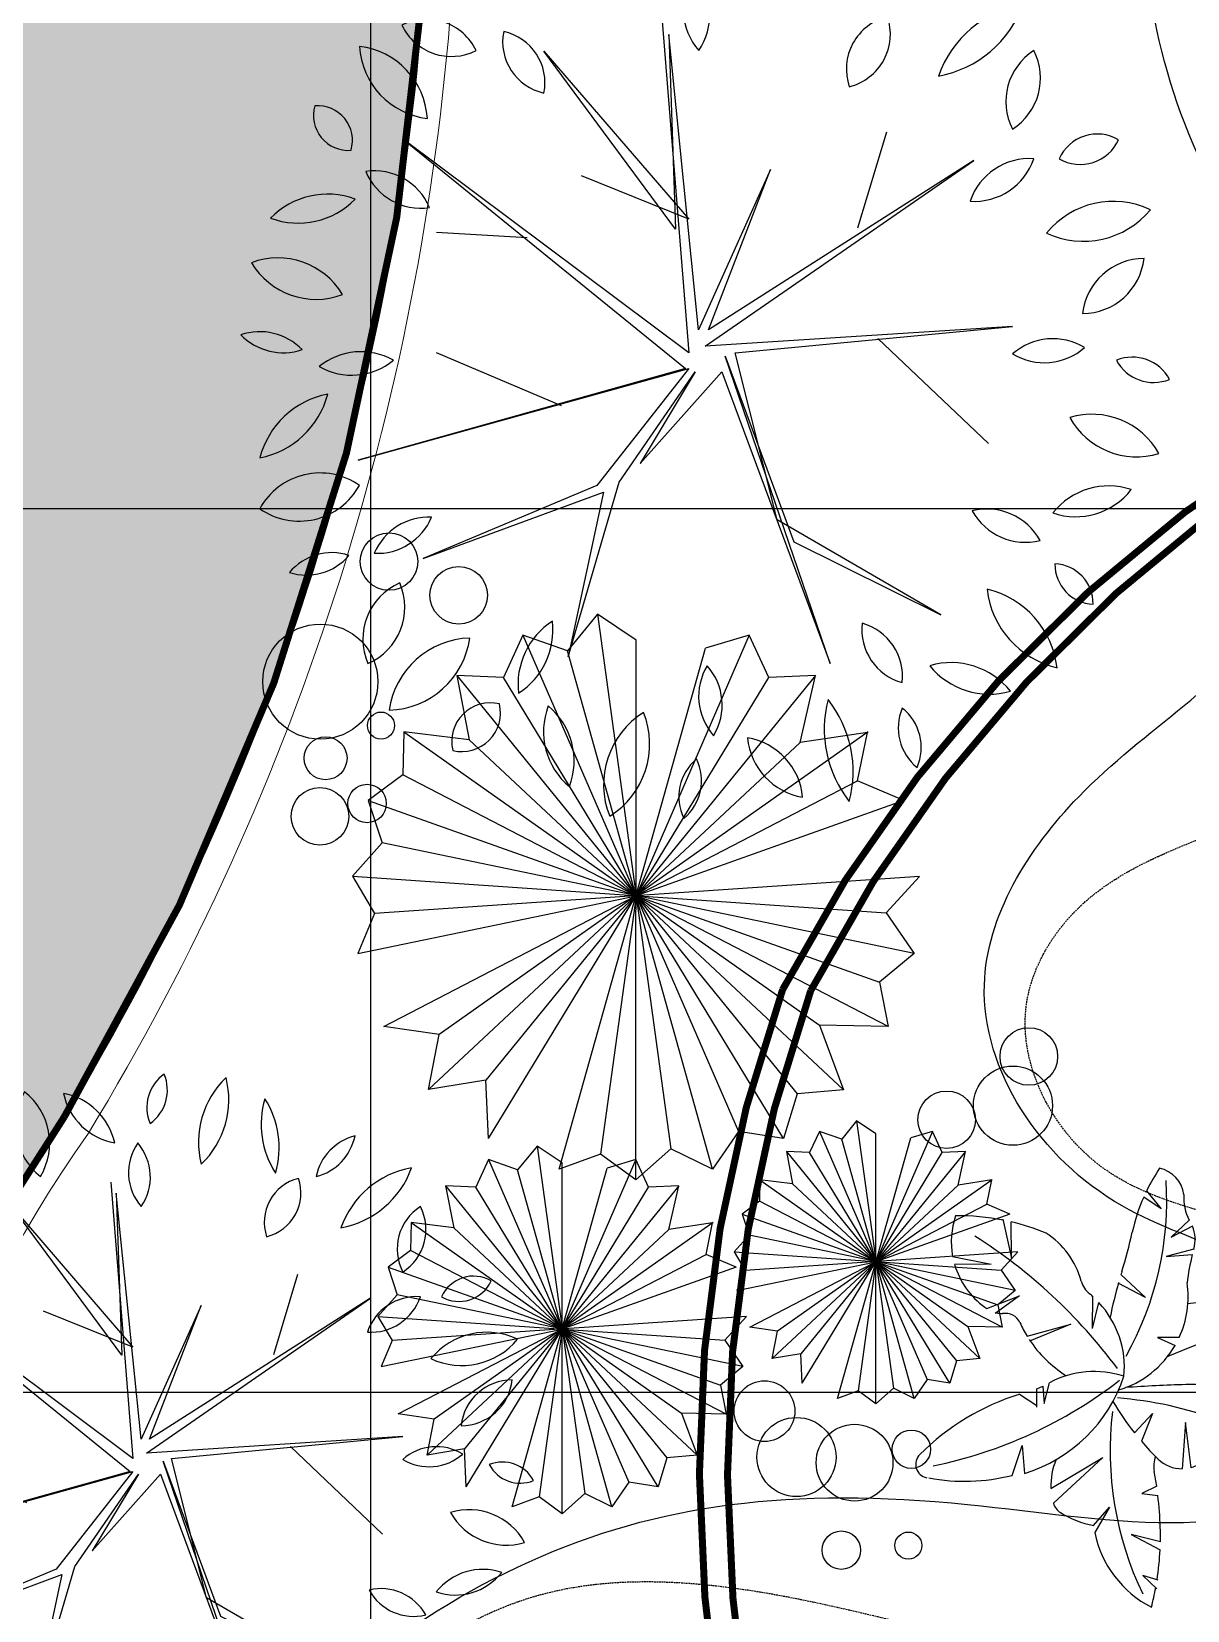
# Model space of a CAD drawing. Header units: millimetres. Extents: x -1030105 to 906887, y -616134 to 1220667.
# Drawn here: x -104007 to -95770, y 547140 to 558393 of the extents above; entities that cross this region are included whole.
import ezdxf
from ezdxf.enums import TextEntityAlignment as Align

# ---------------------------------------------------------------- set-up
doc = ezdxf.new("R2010")
doc.units = ezdxf.units.MM
doc.header["$MEASUREMENT"] = 0
for name, pattern in [('CENTER', [2, 1.25, -0.25, 0.25, -0.25]), ('DASH', [0.35, 0.25, -0.1]), ('DASHED', [0.75, 0.5, -0.25])]:
    doc.linetypes.add(name, pattern=pattern)
doc.layers.add('A-Furniture', color=143, linetype='Continuous')
doc.layers.add('A-Tree', color=98, linetype='Continuous')
doc.layers.add('A-Wall', color=6, linetype='Continuous', lineweight=9)
doc.styles.add('Arial_Bold', font='arialbd.ttf')

# ---------------------------------------------------------------- blocks, each defined once
blk = doc.blocks.new('FUR')
at = {"layer": 'A-Furniture', "color": 8, "linetype": 'DASH', "lineweight": 9, "ltscale": 1000, "const_width": 50}
blk.add_lwpolyline([(-33574.116996225, 38198.03701352875), (-3.274180926382542e-10, 38211.88251353393), (0, 0), (-7049.126603505938, -1.164153218269348e-10, -0.3011393681377011), (-23981.73349209089, -18888.11748647457), (-49064.43265007329, -18888.11748647457, -0.06124952190979967), (-52473.9447657284, -15923.13210822688), (-52473.9447657284, -15923.13210822688, -0.127607782766149), (-56769.0085550223, -7888.247632739716), (-57047.06649999994, -6235.426486474578, -0.1924218543560013), (-53256.03130311794, 9916.925028712954), (-55726.52506250713, 11649.12232822133, -0.09220963238652186), (-52805.8425345454, 17542.93784715806, -0.09579334497253111), (-54512.04080293298, 23938.01559452759, -0.1077169431674273), (-53957.97341630229, 28268.68321032356, -0.2285839789093287), (-47025.84992466056, 33492.16687116434, 0.2045490622853214), (-42688.61020563537, 36230.61212708103, 0.1311708844373413), (-42047.51066320275, 38025.4441493589, -0.3035398224954187), (-39524.66233420366, 41042.55836063065, -0.3273425619805889)], format="xyb", close=True, dxfattribs=at)
at = {"layer": 'A-Furniture'}
blk.add_spline([(-46363.2046159654, 38182.85801342491), (-48352.45049999998, 38723.47072861483), (-50738.45049999998, 38177.97072861483), (-51361.95049999998, 36516.97072861483), (-50932.45049999998, 34079.47072861483), (-50064.45049999998, 32040.47072861483), (-50421.45049999998, 30984.47072861483), (-51847.95049999998, 29642.97072861483), (-52520.45049999998, 28301.97072861483), (-51538.45049999998, 26725.97072861483), (-50124.45049999998, 25889.47072861483), (-50094.95049999998, 24970.97072861483), (-52639.45049999998, 24598.97072861483), (-55764.95049999998, 24190.97072861483), (-58101.45049999998, 22242.47072861483), (-58906.45049999998, 18981.47072861483), (-56698.45049999998, 16186.47072861483), (-53354.95049999998, 16334.47072861483), (-51777.45049999998, 19442.47072861483), (-50750.45049999998, 19799.47072861483), (-49707.95049999998, 18980.47072861483), (-48063.95049999998, 17525.97072861483), (-44521.95049999998, 19754.47072861483), (-45333.45049999998, 23058.97072861483), (-45063.45049999998, 25559.47072861483), (-44006.95049999998, 26674.97072861483), (-42619.95049999998, 29779.47072861483), (-44288.45049999998, 31022.47072861483), (-44768.45049999998, 31763.97072861483), (-44666.95049999998, 32855.97072861483), (-43949.45049999998, 34829.47072861483), (-44667.45049999998, 36917.97072861483), (-46363.20461596519, 38182.85801342502)], degree=3, dxfattribs=at)
at = {"layer": 'A-Furniture', "color": 8, "linetype": 'DASH', "ltscale": 50}
blk.add_spline([(-50565.95049999998, 37158.97072861483), (-51007.95049999998, 36018.47072861483), (-50216.45049999998, 33498.97072861483), (-49314.45049999998, 31732.97072861483), (-50013.95049999998, 29838.47072861483), (-51872.95049999998, 28826.97072861483), (-52222.45049999998, 28146.47072861483), (-51693.45049999998, 27010.97072861483), (-49882.95049999998, 26208.47072861483), (-49561.45049999998, 25206.47072861483), (-50398.45049999998, 23780.47072861483), (-53858.45049999998, 23927.97072861483), (-55624.95049999998, 23970.97072861483), (-58351.95049999998, 20316.47072861483), (-57893.95049999998, 17233.97072861483), (-55903.95049999998, 16634.97072861483), (-53916.45049999998, 17057.97072861483), (-52627.95049999998, 18970.97072861483), (-51723.95049999998, 19729.47072861483), (-50443.95049999998, 19895.47072861483), (-49094.45049999998, 18897.47072861483), (-47842.95049999998, 18106.47072861483), (-46007.95049999998, 18156.47072861483), (-44971.95049999998, 19467.47072861483), (-45615.95049999998, 21674.97072861483), (-45842.45049999998, 25105.97072861483), (-44013.45049999998, 27179.97072861483), (-43513.95049999998, 29135.47072861483), (-44916.45049999998, 31443.97072861483), (-45133.45049999998, 32868.97072861483), (-44396.45049999998, 34640.47072861483), (-45721.95049999998, 37012.97072861483), (-47384.45049999998, 37836.47072861483), (-50304.45049999998, 37553.97072861483), (-50565.95049999998, 37158.97072861483)], degree=3, dxfattribs=at)
blk = doc.blocks.new('12PPLT11')
at = {"color": 0, "linetype": 'ByBlock'}
for p, q in [((-0.04409608227797435, 0.3483338719713629), (-0.0159519989446153, -0.0034782946952987)), ((-0.03706008227789681, 0.334261371971337), (-0.03002408227791875, 0.127864871971326)), ((-0.005397998944658866, 0.02114853863798771), (-0.03706008227789681, 0.334261371971337)), ((-0.1695719156113071, 0.3166707053046594), (-0.0159519989446153, 0.1384192053046434)), ((-0.03002408227791875, 0.127864871971326), (-0.1695719156113071, 0.3166707053046594)), ((-0.3185010822779759, 0.2228541219713236), (-0.01946999894460077, -0.01989621136198139)), ((-0.0159519989446153, -0.0034782946952987), (-0.3185010822779759, 0.2228541219713236)), ((0.1635491677220671, 0.1290376219713494), (0.1940385843887569, 0.2310631219712889)), ((0.07082566772203336, 0.19119103863801), (-0.005397998944658866, 0.02114853863798771)), ((0.001638084388794425, 0.003557955304671623), (0.2865970843887453, 0.200572705304694)), ((0.2865970843887453, 0.200572705304694), (0.005156084388772797, 0.02114853863798771)), ((0.005156084388772797, 0.02114853863798771), (0.07082566772203336, 0.19119103863801)), ((-0.0159519989446153, 0.1384192053046434), (-0.1297010822779612, 0.1841547886379828)), ((-0.1870794156112652, 0.1184832053046989), (-0.283238415611315, 0.1243467886380358)), ((0.3276405010553916, 0.02466662197130631), (0.001638084388794425, 0.003557955304671623)), ((0.03330016772201816, -0.0034782946952987), (0.3276405010553916, 0.02466662197130631)), ((0.1846572510553486, 0.01176687197136062), (0.3019243343886799, -0.0996402946953765)), ((-0.1507265822779047, -0.05976829469537392), (-0.283238415611315, -0.0034782946952987)), ((0.02274616772206173, -0.006996461362007267), (0.09545175105541404, -0.2040112946953059)), ((0.1341498343887295, -0.3330090446953307), (0.02274616772206173, -0.006996461362007267)), ((0.0778616677221251, -0.1805571280286813), (0.03330016772201816, -0.0034782946952987)), ((-0.3665805822779404, -0.1172309613619973), (-0.0159519989446153, -0.01989621136198139)), ((-0.01946999894460077, -0.01989621136198139), (-0.3665805822779404, -0.1172309613619973)), ((-0.0159519989446153, -0.01989621136198139), (-0.1132836656112204, -0.1442032113619689)), ((-0.08983024894462233, -0.1406850446953172), (-0.008915998944651449, -0.02341437802863311)), ((-0.0675494989445724, -0.1207490446953727), (0.01922808438871471, -0.02341437802863311)), ((-0.008915998944651449, -0.02341437802863311), (-0.0675494989445724, -0.1207490446953727)), ((0.01922808438871471, -0.02341437802863311), (0.1341498343887295, -0.3330090446953307)), ((-0.1132836656112204, -0.1442032113619689), (-0.2973929989445878, -0.2216018780286504)), ((-0.1437730822779031, -0.3259727946953035), (-0.08983024894462233, -0.1406850446953172)), ((-0.2973929989445878, -0.2216018780286504), (-0.1062476656112494, -0.1512394613619676)), ((-0.1062476656112494, -0.1512394613619676), (-0.1437730822779031, -0.3259727946953035)), ((0.2514169177220467, -0.2814099613620158), (0.0778616677221251, -0.1805571280286813)), ((0.09545175105541404, -0.2040112946953059), (0.2514169177220467, -0.2814099613620158))]:
    blk.add_line(p, q, dxfattribs=at)
for centre, radius, start, end in [((0.05434758438878617, 0.4430904553046844), 0.05243733333333332, 125.4093320015279, 202.7100879987564), ((-0.024407165611251, 0.4655842053046513), 0.05243733333333332, 305.409332001528, 22.71008799875637), ((0.1814316677221086, 0.3992276219713347), 0.1137750833333333, 133.8116859996644, 194.3077339994046), ((-0.007579748944635867, 0.4532126219713177), 0.1137750833333333, 313.8116859996644, 14.3077339994046), ((-0.08176558227796704, 0.420931788638029), 0.08348141666666667, 149.4737229994703, 231.7585849989431), ((-0.2053491656113238, 0.3977677053046307), 0.08348141666666667, 329.4737229994703, 51.7585849989431), ((-0.02436366561131109, 0.4785027053046633), 0.08172058333333332, 192.3059549989146, 259.6848969995538), ((-0.1188395822779285, 0.3806856219713097), 0.08172058333333332, 12.30595499891467, 79.68489699955371), ((0.2617562510554379, 0.4217917886380178), 0.1143496666666667, 163.4642289982347, 212.7905639989496), ((0.05600716772210035, 0.3924089553046883), 0.1143496666666667, 343.4642289982347, 32.79056399894964), ((-0.1878847489446116, 0.4071567053046294), 0.04510308333333333, 146.8150689989245, 244.0193430010408), ((-0.2453901656112905, 0.3912984553046215), 0.04510308333333333, 326.8150689989245, 64.01934300104078), ((0.200975001055447, 0.4205376219713344), 0.0671975, 284.1003569999932, 348.4650159990404), ((0.2831860843887171, 0.3419275386379752), 0.0671975, 104.1003569999932, 168.4650159990404), ((0.04495741772211659, 0.3605282886380223), 0.06638033333333333, 145.5247849991495, 220.8327339997949), ((-0.05998941561131232, 0.3546998719712917), 0.06638033333333333, 325.5247849991495, 40.83273399979491), ((0.2086239177220932, 0.2974604553047016), 0.05733175, 103.8913860003663, 198.9039470001594), ((0.1406201677220906, 0.3345408719713419), 0.05733175, 283.8913860003663, 18.90394700015941), ((0.3598354177220173, 0.250708288638009), 0.1178019166666666, 100.3005050002654, 160.4476489979855), ((0.2277621677220623, 0.40603612197134), 0.1178019166666666, 280.3005050002654, 340.4476489979855), ((-0.2939323322779117, 0.2921076219713541), 0.05821033333333332, 25.45365099960478, 116.6851970002433), ((-0.2675138322779276, 0.3691355386380337), 0.05821033333333332, 205.4536509996048, 296.6851970002433), ((-0.1574909156112199, 0.326555455304657), 0.05570899999999999, 168.8066020017208, 257.6390980000355), ((-0.224065748944561, 0.2829521219713342), 0.05570899999999999, 348.8066020017208, 77.6390980000354), ((-0.2833924156112744, 0.3263592886380025), 0.081791, 183.318928997754, 263.1903649993824), ((-0.3747442489445802, 0.2404101219713652), 0.081791, 3.318928997754036, 83.1903649993824), ((0.3845051677220681, 0.2631555386379887), 0.06404974999999999, 122.5817349989141, 207.1799880000926), ((0.2930371677221117, 0.2878682053046759), 0.06404974999999999, 302.5817349989142, 27.17998800009267), ((-0.3769142489445656, 0.2481650386380068), 0.03687258333333333, 163.4933460002688, 274.4697340005599), ((-0.409393665611212, 0.2218811219713643), 0.03687258333333333, 343.4933460002688, 94.46973400055995), ((0.4176426677220206, 0.1840275386380199), 0.04460749999999999, 59.98145399876235, 155.6675900021344), ((0.399313917722111, 0.2410311219713037), 0.04460749999999999, 239.9814539987623, 335.6675900021344), ((0.3454191677220635, 0.1362267886379982), 0.06633966666666666, 86.02821899989966, 161.3697620011935), ((0.2871507510553784, 0.2235999553046781), 0.06633966666666666, 266.0282189998997, 341.3697620011936), ((-0.3491485822779623, 0.1264337886379963), 0.06314383333333333, 22.57230599832171, 98.33354300052417), ((-0.2999935822779207, 0.213148538637995), 0.06314383333333333, 202.5723059983217, 278.3335430005242), ((-0.3989077489445663, 0.08020112197135632), 0.08471958333333332, 69.72013800043797, 135.6489100009364), ((-0.4301238322778929, 0.2188924553046832), 0.08471958333333332, 249.720138000438, 315.6489100009364), ((0.4344767510553993, 0.0653373719713386), 0.09187275, 64.73526299976963, 140.5781150001319), ((0.4027173343887398, 0.2067636219713336), 0.09187275, 244.7352629997696, 320.5781150001318), ((-0.4111429156113218, 0.1333121219713576), 0.07996766666666667, 210.9482359987117, 290.5783939994005), ((-0.4516179989445845, 0.01732262197131718), 0.07996766666666667, 30.9482359987117, 110.5783939994005), ((0.4672332510553971, 0.03076528863800831), 0.06592175, 90.25287399973678, 173.5220829983265), ((0.4014415010553876, 0.1041237053046871), 0.06592175, 270.2528739997368, 353.5220829983265), ((-0.4708814156113021, -0.04400487802865882), 0.06300191666666666, 44.25765000047925, 108.5926609999777), ((-0.4458463322779451, 0.05967703863802853), 0.06300191666666666, 224.2576500004793, 288.5926609999777), ((0.3703698343887254, -0.05344996136199143), 0.06502333333333332, 58.87476399947934, 131.2135239983133), ((0.3611393343887812, 0.05112703863801471), 0.06502333333333332, 238.8747639994794, 311.2135239983133), ((-0.3733484989445515, 0.04283153863798361), 0.06992266666666666, 240.5094850007264, 309.2919899988486), ((-0.3634898322778781, -0.07214696136196608), 0.06992266666666666, 60.50948500072646, 129.2919899988486), ((0.4770610843887724, 0.009814455304649528), 0.04464991666666666, 208.1981359996358, 292.1917869995008), ((0.4545749177220912, -0.05262612802863487), 0.04464991666666666, 28.19813599963577, 112.1917869995009), ((-0.3813518322779075, -0.1379567946952989), 0.09234183333333335, 100.8761590000109, 165.4479129982681), ((-0.4881549156112897, -0.02407187802867838), 0.09234183333333335, 280.8761590000109, 345.447912998268), ((0.4592742510553762, -0.03232529469534029), 0.08137058333333333, 209.1951969987626, 286.7189009994869), ((0.4116491677220964, -0.1499477113620458), 0.08137058333333333, 29.19519699876264, 106.7189009994869), ((-0.4068282489446347, -0.2036111280286832), 0.07279833333333333, 54.97446300017218, 151.3792250010594), ((-0.4289492489446047, -0.109125711361969), 0.07279833333333333, 234.9744630001721, 331.3792250010594), ((0.4293947510553835, -0.2198573780286779), 0.07530733333333332, 71.37116599942652, 141.7535400009083), ((0.3943076677220461, -0.1018769613620236), 0.07530733333333332, 251.3711659994265, 321.7535400009083), ((-0.3462229156112855, -0.1535553780286705), 0.06249758333333334, 267.1724340003306, 337.236468999614), ((-0.2916762489445546, -0.2401590446953321), 0.06249758333333334, 87.17243400033057, 157.236468999614), ((0.3003038343887283, -0.2335269613619744), 0.06442966666666666, 28.80716499953392, 103.9198800004392), ((0.3412605843886993, -0.1399431280286763), 0.06442966666666666, 208.8071649995339, 283.9198800004392), ((-0.3944963322779813, -0.2736659613620134), 0.05835274999999999, 71.81924599980185, 140.0817599987332), ((-0.421043582277882, -0.1807817113619876), 0.05835274999999999, 251.8192459998019, 320.0817599987332), ((0.4147226677221241, -0.2277722946953702), 0.04222583333333333, 179.2557220021193, 267.6286589995032), ((0.3707532510553548, -0.2694134613619781), 0.04222583333333333, 359.2557220021192, 87.62865899950317), ((-0.296434582277918, -0.307076711362015), 0.06498733333333333, 113.47529200124, 203.4559599996687), ((-0.3819396656112986, -0.2733360446953554), 0.06498733333333333, 293.47529200124, 23.45595999966874), ((0.396700584388789, -0.2431779613619938), 0.0967875, 186.54868600067, 256.8911319995395), ((0.2785930010553557, -0.3484816280286509), 0.0967875, 6.54868600067002, 76.89113199953944), ((-0.1170221656112673, -0.3550754613619915), 0.07992766666666666, 122.8873140000795, 186.7253339983677), ((-0.2397997489446198, -0.2973172946953753), 0.07992766666666666, 302.8873140000795, 6.725333998367705), ((0.2261086677220874, -0.2966867113619855), 0.05859191666666665, 173.6499809978664, 254.651444999303), ((0.1523675010554371, -0.346708544695332), 0.05859191666666665, 353.6499809978664, 74.651444999303), ((-0.3360968322779172, -0.2936292946953358), 0.08883749999999999, 271.6327640001786, 352.0267889979866), ((-0.2455868322779224, -0.3947534613619723), 0.08883749999999999, 91.63276400017855, 172.0267889979866), ((0.2623744177220715, -0.4125760446952995), 0.08059875, 38.6962139995009, 106.2415449998232), ((0.05743191772206302, -0.3677345446953382), 0.06279416666666666, 148.7876610017853, 221.5977109985612), ((-0.0432319156112726, -0.3768827113619864), 0.06279416666666666, 328.7876610017854, 41.5977109985612), ((0.3027370010554549, -0.2848042946953342), 0.08059875, 218.6962139995009, 286.2415449998232), ((-0.2261904989445611, -0.4156024613619707), 0.04104691666666667, 76.54190600001937, 193.4774259998473), ((-0.2565539989445824, -0.3852491280286472), 0.04104691666666667, 256.5419060000193, 13.4774259998473), ((-0.09402816561123473, -0.4049786280286582), 0.07587533333333334, 159.1169870000139, 230.3606239999304), ((-0.2133241656113043, -0.4363617113620251), 0.07587533333333334, 339.1169870000139, 50.36062399993038), ((-0.01558799894461771, -0.4613768780286875), 0.09055483333333332, 122.1169889999252, 201.7275270020464), ((-0.147852748944608, -0.4182029613620273), 0.09055483333333332, 302.1169889999251, 21.72752700204642), ((0.2511479177220437, -0.4026752113620091), 0.1233375833333333, 165.2071099987095, 218.3217489999709), ((0.0351348343887139, -0.4476627113619998), 0.1233375833333333, 345.2071099987095, 38.32174899997089), ((0.2598737510553448, -0.4013252113620354), 0.05361883333333333, 156.775419000459, 231.2879719996091), ((0.1770663343887691, -0.4220201280286631), 0.05361883333333333, 336.7754190004591, 51.28797199960912), ((0.1166494177221082, -0.4051363780286863), 0.07050225, 185.3195600014627, 260.4189679995899), ((0.03471625105544263, -0.4811915446953492), 0.07050225, 5.319560001462722, 80.41896799958994), ((0.02581150105539365, -0.4742419613620257), 0.05212266666666666, 129.7475050001382, 206.0709009984855), ((-0.05433524894465336, -0.457073461361972), 0.05212266666666666, 309.7475050001382, 26.07090099848551)]:
    blk.add_arc(centre, radius, start, end, dxfattribs=at)
blk = doc.blocks.new('CAYMB 10')
at = {"layer": 'A-Tree', "color": 8}
for p, q in [((238.715650649654, 579.6182638052269), (176.2852105110796, 621.9426230803365)), ((186.5644689614419, 644.1267185458564), (238.715650649654, 579.6182638052269)), ((-325.4732582218421, 543.3802454902325), (-294.8787547032553, 403.6489095685538)), ((-294.8787547032553, 403.6489095685538), (-296.0700989094476, 533.3855430782423)), ((338.564589164569, 539.16627220792), (273.4787241728045, 478.8985422675032)), ((273.4787241728045, 478.8985422675032), (351.6973314038187, 519.0277307261131)), ((-504.6410117267806, 410.2891123816371), (-367.1667000502202, 382.5110154846916)), ((354.6887124035857, 436.4759908806882), (256.0971874112147, 409.436666262045)), ((256.0971874112147, 409.436666262045), (349.4150796181493, 417.0474113345845)), ((-367.1667000502202, 382.5110154846916), (-497.7112205417216, 381.2806026079925)), ((95.00687250689953, 345.8953323567985), (183.0947374099342, 263.5667217111913)), ((183.0947374099342, 263.5667217111913), (84.90115182858426, 315.0707048501936)), ((516.8202095194138, 194.1048419061699), (628.9105254643946, 299.2352224754868)), ((555.2693992947607, 282.7517265723436), (516.8202095194138, 194.1048419061699)), ((-382.8970907971379, 224.2380090198712), (-266.6688206082326, 269.7755907949759)), ((-266.6688206082326, 269.7755907949759), (-353.1145183928893, 206.6125474648434)), ((-5.726964698173106, 153.5171867363388), (-4.586229609965812, 268.6250645958353)), ((-5.726964698173106, 153.5171867363388), (16.58627978124423, 245.8723320083227)), ((429.9125403692451, 155.9008114330354), (410.6450369797385, 254.5554818508099)), ((441.2394350631512, 260.0119577894802), (429.9125403692451, 155.9008114330354)), ((800.4230135336256, 279.0056476828177), (721.9223257167323, 211.4703137571923)), ((721.9223257167323, 211.4703137571923), (830.1820690810855, 258.7901719139772)), ((-239.0395701728121, 125.7578780322219), (-83.30427484225947, 169.3706028317101)), ((-83.30427484225947, 169.3706028317101), (-230.1945371221227, 108.2228984822286)), ((224.8104241719266, 121.1698715304956), (287.8681593717483, 92.92873885919107)), ((302.5589965510007, 121.1698715304956), (224.8104241719266, 121.1698715304956)), ((639.1660111839155, 102.2385455899639), (555.0595933263976, 135.0622490113601)), ((555.0595933263976, 135.0622490113601), (681.5390205197909, 106.4200763733825)), ((367.3390138906543, 20.45014999277191), (557.821376568143, 22.51869702967815)), ((502.3600309251924, -11.08403195551364), (367.3390138906543, 20.45014999277191)), ((-204.9676791954407, -61.71889313741121), (-183.3013383952493, -52.44190028059529)), ((-183.3013383952493, -52.44190028059529), (-178.1426882858214, -114.288502944808)), ((-178.1426882858214, -114.288502944808), (-159.5715427216055, -40.07258242834359)), ((-204.9676791954407, -122.5347193139023), (-266.8714977428608, -81.30365087109385)), ((-204.196477882826, -127.3310654973029), (-204.9676791954407, -61.71889313741121)), ((143.0218579590146, -218.2304025689373), (207.4288874103659, -149.7314513499732)), ((207.4288874103659, -149.7314513499732), (167.9309039485815, -248.3851391418721)), ((592.8495588197547, -119.3980054862914), (461.1993036085332, -135.8390776687302)), ((461.1993036085332, -135.8390776687302), (620.7195718503935, -142.2139893168933)), ((325.6233271286619, -180.9892968822387), (312.6852061285172, -346.4441596715478)), ((344.8166955182969, -342.6124404388829), (325.6233271286619, -180.9892968822387)), ((-292.6647569071356, -369.9211299706367), (-256.5541889067972, -263.7511294005672)), ((-256.5541889067972, -263.7511294005672), (-248.3003521786304, -362.705690089264)), ((492.4860668478213, -236.5587992064538), (537.8115905059676, -353.2512321577524)), ((517.8181643989083, -359.7277302780421), (492.4860668478213, -236.5587992064538)), ((-154.7948591960012, -416.325845527288), (30.13723149732687, -306.0206752118538)), ((30.13723149732687, -306.0206752118538), (-145.4918600437231, -469.1739831443992)), ((222.3969005242834, -408.9304565185448), (169.1895109322213, -434.5251517113065)), ((169.1895109322213, -434.5251517113065), (226.6550938068394, -441.4842379083857)), ((-3.263954783440568, -548.2255597366602), (54.47138149777311, -483.1484652950312)), ((54.47138149777311, -483.1484652950312), (2.097332070159609, -573.529118141334)), ((130.9501344540622, -580.3950924625387), (235.0827775355865, -635.3031904057134)), ((235.6481149397878, -606.5453954523546), (130.9501344540622, -580.3950924625387)), ((172.6658212160692, -726.2650370134506), (223.3993703480519, -774.2839783391682)), ((227.2855263771635, -743.4153645457118), (172.6658212160692, -726.2650370134506))]:
    blk.add_line(p, q, dxfattribs=at)
for centre, radius, start, end in [((-871.4777567913261, 608.5862301258021), 1129.855552588643, 330.67245302648, 3.641032922973614), ((779.4988287719461, 355.9101373694721), 659.2722902632004, 146.0189635815314, 154.0763021309827), ((209.9180833415012, 616.2268724779133), 110.5597618613785, 7.543113912344272, 78.04736568714452), ((779.4988287719461, 355.9101373694721), 659.2722902632004, 156.201305661175, 167.6168316650024), ((478.4198393823172, 616.0173225902254), 159.5793688367412, 174.706298392514, 208.7889803306433), ((-221.7666346176411, 462.5324904182926), 287.6582760387117, 161.2205659913778, 190.4639080002395), ((-484.4715234372707, -269.5221160924993), 824.7155909276798, 78.82497402445534, 90.66972910121446), ((-484.4715234372707, -269.5221160924993), 824.7155909276798, 67.69490835147803, 76.79451232428683), ((236.755102414405, 470.2114022054593), 122.6638091375199, 344.0084059050306, 22.93603431214617), ((-1459.690843628166, -1138.771680419974), 1923.468895043192, 36.70351893037481, 57.46954700200074), ((-338.8007119102695, 239.5967835061019), 304.0756695246674, 15.84499370040856, 56.61069613927844), ((-1542.902939352862, 865.8081009959569), 1718.446344457842, 342.7300337644285, 347.6168316650025), ((1039.005968139434, 240.2970391763374), 711.882214688397, 165.6238916327764, 173.8497337395827), ((1039.005968139434, 240.2970391763374), 711.882214688397, 164.0084059050306, 164.110091381332), ((-221.7666346176411, 462.5324904182926), 287.6582760387117, 196.4070659168597, 234.1870524300158), ((1704.152454995899, -143.6701514924644), 1681.908795261614, 162.7300337644285, 163.0792001669171), ((41.96888153787586, 347.6667464350467), 91.73312292712151, 195.8449937004085, 230.5605807165402), ((1704.152454995899, -143.6701514924644), 1681.908795261614, 164.0749999253743, 168.4283775462131), ((-12.67507818593003, 267.2108032992692), 347.4197398351678, 335.1427602876785, 8.16711169028393), ((-209.9366539784678, 3822.649371958105), 3621.659239046866, 280.358138861941, 282.1977283526998), ((-209.9366539784678, 3822.649371958105), 3621.659239046866, 283.3980360557906, 283.548294695203), ((690.6355624774296, 85.37655267835362), 222.5882091254535, 60.44681838818225, 103.548294695203), ((-320.7347799850104, 322.0762417442747), 115.8636308787558, 233.2324526345538, 237.5887007438244), ((-231.766255730181, 14.88319813268026), 339.1680436945305, 47.95141662230789, 50.56058071654016), ((-231.766255730181, 14.88319813268026), 339.1680436945305, 354.6007765778234, 42.92545712248191), ((-209.9366539784678, 3822.649371958105), 3621.659239046866, 278.6352431112115, 279.8664868686059), ((817.511440649323, 234.4921467081294), 32.59454687060725, 323.1476556933032, 55.43795290225658), ((-320.7347799850104, 322.0762417442747), 115.8636308787558, 255.9290285283741, 267.0909563796757), ((-315.6195761270646, 151.8575429006014), 55.60237919803038, 24.20546519525691, 101.4053945023518), ((128.8901085334655, 351.6790820074966), 431.7552997689148, 204.2054651952569, 211.5513251737923), ((2261.033439234685, -4819.460737201036), 5267.70064518032, 107.3413043199353, 112.3058230292931), ((607.9519777596288, 391.5614522692631), 294.4837128093322, 284.4707032040494, 323.1476556933032), ((128.8901085334655, 351.6790820074966), 431.7552997689148, 213.4357366631786, 237.8386598974236), ((-12.67507818593003, 267.2108032992692), 347.4197398351678, 286.683821417299, 329.8909765086365), ((329.4013005118468, 336.9554401499918), 388.6466217139611, 305.996232287867, 321.8459668997995), ((0, -337.7482491607079), 337.7482491607315, 71.72741072522271, 118.1939077791721), ((-895.072876284481, 1238.599255244713), 1606.842570017603, 281.5142955742673, 307.8151157708742), ((-406.6215687962249, 153.821227927343), 540.2459298013857, 287.0408817533136, 341.5637966210982), ((483.4170424840122, -5395.586750178481), 5351.501479308205, 91.68041618368886, 93.97711696796304), ((339.9329093026463, -504.7281531734043), 458.5386230856771, 57.07131363646801, 91.68041618368886), ((329.4013005118468, 336.9554401499918), 388.6466217139611, 277.773074949076, 296.4251469481378), ((-8.812954175969935, -908.2365988525562), 866.563070171323, 107.2231083180989, 135.0206824451704), ((915.3737261515053, 394.3985224193311), 985.8202716685598, 210.5658740579717, 218.4214248434757), ((-19.67628685309319, -1417.423136411293), 1327.183343981249, 53.45551872566639, 85.59402888639943), ((1238.604113080713, -281.7090184199624), 1181.896966314566, 173.2496747741793, 205.5926878717474), ((339.9329093026463, -504.7281531734043), 458.5386230856771, 17.51489595105737, 52.24029725564014), ((915.3737261515053, 394.3985224193311), 985.8202716685598, 220.69477463243, 225.7555748056288), ((-587.1989607803844, -330.2680094094248), 48.89684057720707, 135.0206824451704, 258.4069812984008), ((79.12071815130184, -404.8095753640519), 233.6527065375773, 157.0771258813028, 182.7473181073303), ((312.6159168867161, -337.5196654610336), 100.6384510239315, 159.0815244804994, 190.5200611703198), ((312.7370421675732, -224.3457737795543), 122.0983968953165, 225.7555748056288, 269.9756754678196), ((651.7176895141893, -1169.165985498577), 881.6909792928842, 107.1012602260706, 109.7368665715743), ((397.8620837506605, -344.0600182445487), 18.41667423347537, 357.8127589799344, 107.1012602260706), ((-462.6810181882756, 308.0949123103055), 699.0073552476517, 259.5557244193585, 284.0769776521867), ((-1074.81847715273, -595.1679378441186), 1310.515980647398, 8.169963742111003, 10.52006117031982), ((312.7370421675732, -224.3457737795543), 122.0983968953165, 285.2068583583672, 289.7368665715742), ((448.4678145552462, -345.9928085939027), 32.22595276001595, 177.8127589799344, 248.0460523007279), ((464.4035032119573, -306.4591387975961), 74.85056091692964, 248.0460523007279, 310.8614180743947), ((539.8669704514614, -393.6951788552105), 40.49614069499967, 122.9882373665325, 130.8614180743947), ((539.8669704514614, -393.6951788552105), 40.49614069499967, 45.32380455527569, 92.90929492024217), ((648.6469490672171, -283.678668439039), 114.2188111092727, 225.3238045552756, 268.3173632320293), ((667.6692234594229, 363.8661339700921), 762.0429524085476, 268.3173632320293, 278.1257358594557), ((773.6529619407229, -378.4241003859788), 12.22474454553995, 278.1257358594557, 73.06873538917671), ((-1074.81847715273, -595.1679378441186), 1310.515980647398, 1.755641354297249, 6.734550152070574), ((79.12071815130184, -404.8095753640519), 233.6527065375773, 195.9900497176004, 196.058939603915), ((-89.8212527618889, -453.44103992905), 57.85051974295094, 196.058939603915, 237.7317177395325), ((56.72459466154396, -221.3440656791208), 332.3403936053967, 237.7317177395325, 259.8030533806472), ((-768.0439603001578, -588.8147328672349), 1003.695456758675, 358.9899712243594, 1.929659337987232), ((379.0376141950837, -497.4245712160482), 384.5463279646863, 191.4146135001872, 242.8877097801719), ((-768.0439603001578, -588.8147328672349), 1003.695456758675, 351.2018494907206, 357.3602215140918), ((-768.0439603001578, -588.8147328672349), 1003.695456758675, 345.5238759625545, 349.5865213171726)]:
    blk.add_arc(centre, radius, start, end, dxfattribs=at)
blk = doc.blocks.new('dddddd')
at = {"color": 0, "linetype": 'ByBlock', "lineweight": -2}
for p, q in [((8650.733853973914, 26220.08847685135), (8068.734151430659, 25080.74071651837)), ((8650.733853973914, 26220.08847685135), (10607.80242481851, 19235.21926841163)), ((12564.8709956631, 26220.08847685135), (8821.973550682189, 12861.51254176581)), ((10607.80242481851, 26489.0813604286), (10607.80242481851, 12546.71926841163)), ((10607.80242481851, 26489.0813604286), (11479.699343557, 25578.74045747798)), ((11479.699343557, 25578.74045747798), (12564.8709956631, 26220.08847685135)), ((12564.8709956631, 26220.08847685135), (13236.76095011271, 25287.68883248605)), ((6838.812106036115, 25433.05979773519), (13801.41292089899, 13983.55054725846)), ((6848.313449290116, 25417.4355044039), (6990.557866835268, 23681.41012040642)), ((8068.734151430659, 25080.74071651837), (6848.313449290116, 25417.4355044039)), ((14376.79274360114, 25433.05979773519), (7123.02134473878, 13504.74092085403)), ((7717.855861764167, 12581.89497805177), (13236.76095011271, 25287.68883248605)), ((13497.74898787215, 12581.89497805177), (8068.734151430659, 25080.74071651837)), ((9620.068330742184, 12048.92003936483), (11479.699343557, 25578.74045747798)), ((13236.76095011271, 25287.68883248605), (14376.79274360114, 25433.05979773519)), ((14376.79274360114, 25433.05979773519), (14225.04698280198, 23681.41012040642)), ((5306.419128058479, 24186.36563979229), (5281.783466187771, 22994.73397627333)), ((5306.419128058479, 24186.36563979229), (15042.6512124096, 15093.35963420593)), ((6990.557866835268, 23681.41012040642), (5306.419128058479, 24186.36563979229)), ((6029.977508742828, 13608.31654242147), (14225.04698280198, 23681.41012040642)), ((15909.18572157854, 24186.36563979229), (6350.105521132237, 15258.8079442177)), ((15185.62734089442, 13608.31654242147), (6990.557866835268, 23681.41012040642)), ((14225.04698280198, 23681.41012040642), (15909.18572157854, 24186.36563979229)), ((15909.18572157854, 24186.36563979229), (15933.82138344925, 22994.73397627333)), ((-8869.69757518149, 22791.44345244533), (-8869.69757518149, -5093.280731588369)), ((-8869.69757518149, 22791.44345244533), (-7125.903737705202, 20970.7616465441)), ((5281.783466187771, 22994.73397627333), (4167.205496987095, 22572.46760547208)), ((4681.615487591363, 15052.05974061065), (15933.82138344925, 22994.73397627333)), ((16533.98936204589, 15052.05974061065), (5281.783466187771, 22994.73397627333)), ((15933.82138344925, 22994.73397627333), (17048.39935264923, 22572.46760547208)), ((-12783.83471687068, 22253.45768529154), (-13947.83412195719, 19974.76216462487)), ((-12783.83471687068, 22253.45768529154), (-8869.69757518149, 8283.719268411629)), ((-4955.560433492298, 22253.45768529154), (-12441.35532345436, -4463.694184879773)), ((-7125.903737705202, 20970.7616465441), (-4955.560433492298, 22253.45768529154)), ((-4955.560433492298, 22253.45768529154), (-3611.780524594011, 20388.6583965607)), ((4167.205496987095, 22572.46760547208), (10607.80242481851, 19235.21926841163)), ((4167.205496987095, 22572.46760547208), (4422.676384476711, 21433.41359123355)), ((17048.39935264923, 22572.46760547208), (4820.053084156477, 16236.24928490259)), ((17048.39935264923, 22572.46760547208), (16792.92846516031, 21433.41359123355)), ((-10845.16576333437, -6088.87918968196), (-7125.903737705202, 20970.7616465441)), ((3772.771641071653, 16806.04874429526), (16792.92846516031, 21433.41359123355)), ((17442.8332085656, 16806.04874429526), (4422.676384476711, 21433.41359123355)), ((16792.92846516031, 21433.41359123355), (17709.94337335392, 20711.06112888712)), ((-16407.67821274651, 20679.40032705851), (-2482.476583021461, -2219.618173894007)), ((-16388.67552623828, 20648.15174039593), (-16104.18669114821, 17176.10097240121)), ((-13947.83412195719, 19974.76216462487), (-16388.67552623828, 20648.15174039593)), ((-1331.716937616467, 20679.40032705851), (-15839.25973534095, -3177.237426704029)), ((-14649.59070128924, -5022.929312308086), (-3611.780524594011, 20388.6583965607)), ((-3611.780524594011, 20388.6583965607), (-1331.716937616467, 20679.40032705851)), ((-1331.716937616467, 20679.40032705851), (-1635.208459214773, 17176.10097240121)), ((17709.94337335392, 20711.06112888712), (4251.66712033283, 17914.39916343475)), ((17709.94337335392, 20711.06112888712), (17117.80516029755, 19680.51565474644)), ((-3089.804449073505, -5022.929312308086), (-13947.83412195719, 19974.76216462487)), ((3370.850759598194, 18740.19821303803), (17117.80516029755, 19680.51565474644)), ((4097.799689339473, 19680.51565474644), (3370.850759598194, 18740.19821303803)), ((17844.75409003906, 18740.19821303803), (4097.799689339473, 19680.51565474644)), ((17117.80516029755, 19680.51565474644), (17844.75409003906, 18740.19821303803)), ((3370.850759598194, 18740.19821303803), (4251.66712033283, 17914.39916343475)), ((11595.53651889507, 12048.92003936483), (10607.80242481851, 19235.21926841163)), ((10607.80242481851, 19235.21926841163), (17128.33859840897, 17880.2362699802)), ((17844.75409003906, 18740.19821303803), (17128.33859840897, 17880.2362699802)), ((-19472.46416870062, 18186.01201117318), (-19521.73549244297, 15802.7486841355)), ((-19472.46416870062, 18186.01201117318), (0, 0)), ((-16104.18669114821, 17176.10097240121), (-19472.46416870062, 18186.01201117318)), ((1733.069018337875, 18186.01201117318), (-17385.09138255473, 330.8966200239956)), ((-1635.208459214773, 17176.10097240121), (1733.069018337875, 18186.01201117318)), ((1733.069018337875, 18186.01201117318), (1782.340342079988, 15802.7486841355)), ((4251.66712033283, 17914.39916343475), (3772.771641071653, 16806.04874429526)), ((17128.33859840897, 17880.2362699802), (17442.8332085656, 16806.04874429526)), ((-18025.34740733308, -2970.086183568929), (-1635.208459214773, 17176.10097240121)), ((285.9522569701076, -2970.086183568929), (-16104.18669114727, 17176.10097240121)), ((3772.771641071653, 16806.04874429526), (4820.053084156477, 16236.24928490259)), ((4820.053084156477, 16236.24928490259), (4681.615487591363, 15052.05974061065)), ((-19521.73549244297, 15802.7486841355), (-21750.89143084362, 14958.21594253229)), ((-20722.07144963671, -82.59978719055651), (1782.340342079988, 15802.7486841355)), ((2982.676299273968, -82.59978719055651), (-19521.73549244297, 15802.7486841355)), ((1782.340342079988, 15802.7486841355), (4011.496280480875, 14958.21594253229)), ((-21750.89143084362, 14958.21594253229), (-8869.69757518149, 8283.719268411629)), ((-21750.89143084362, 14958.21594253229), (-21239.94965586578, 12680.10791405523)), ((4011.496280480875, 14958.21594253229), (-20445.19625650486, 2285.779301393311)), ((4011.496280480875, 14958.21594253229), (3500.554505503038, 12680.10791405523)), ((4681.615487591363, 15052.05974061065), (6350.105521132237, 15258.8079442177)), ((6350.105521132237, 15258.8079442177), (6029.977508742828, 13608.31654242147)), ((15042.6512124096, 15093.35963420593), (15185.62734089442, 13608.31654242147)), ((16533.98936204589, 15052.05974061065), (15042.6512124096, 15093.35963420593)), ((13801.41292089899, 13983.55054725846), (13497.74898787215, 12581.89497805177)), ((15185.62734089442, 13608.31654242147), (13801.41292089899, 13983.55054725846)), ((6029.977508742828, 13608.31654242147), (7123.02134473878, 13504.74092085403)), ((7123.02134473878, 13504.74092085403), (7717.855861764167, 12581.89497805177)), ((-22539.75914267451, 3425.378220178885), (3500.554505502107, 12680.10791405523)), ((4800.363992311758, 3425.378220178885), (-21239.94965586578, 12680.10791405523)), ((3500.554505503038, 12680.10791405523), (5334.584321890259, 11235.40298936236)), ((7717.855861764167, 12581.89497805177), (8821.973550682189, 12861.51254176581)), ((8821.973550682189, 12861.51254176581), (9620.068330742184, 12048.92003936483)), ((9620.068330742184, 12048.92003936483), (10607.80242481851, 12546.71926841163)), ((10403.36328272102, 12094.09923938359), (9646.76366941398, 10612.94715095032)), ((10403.36328272102, 12094.09923938359), (12947.55242481851, 3013.769268411678)), ((10607.80242481851, 12546.71926841163), (11595.53651889507, 12048.92003936483)), ((15491.74156691599, 12094.09923938359), (10625.97488844138, -5272.049476227723)), ((12947.55242481851, 12443.7899880337), (12947.55242481851, -5681.280731588369)), ((12947.55242481851, 12443.7899880337), (14081.01841917773, 11260.34681419795)), ((14081.01841917773, 11260.34681419795), (15491.74156691599, 12094.09923938359)), ((15491.74156691599, 12094.09923938359), (16365.19850770058, 10881.97970170877)), ((5334.584321890259, 11235.40298936236), (-21581.96818415309, 5642.079058457865)), ((5334.584321890259, 11235.40298936236), (4150.307895777515, 9174.312041081488)), ((8047.865010401002, 11070.9619565322), (17099.24606972258, -3813.400069086813)), ((8060.216756632085, 11050.65037520136), (8245.134499440668, 8793.817376004998)), ((9646.76366941398, 10612.94715095032), (8060.216756632085, 11050.65037520136)), ((17847.23983923602, 11070.9619565322), (8417.337020714533, -4435.852583413478)), ((9190.621892848516, -5635.552309056045), (16365.19850770058, 10881.97970170877)), ((16704.4829567885, -5635.552309056045), (9646.76366941398, 10612.94715095032)), ((11663.49810251966, -6328.419729349202), (14081.01841917773, 11260.34681419795)), ((16365.19850770058, 10881.97970170877), (17847.23983923602, 11070.9619565322)), ((17847.23983923602, 11070.9619565322), (17649.97035019658, 8793.817376004998)), ((-23343.60090562236, 7293.677157664205), (4150.307895777515, 9174.312041081488)), ((-21889.70304614026, 9174.312041081488), (-23343.60090562236, 7293.677157664205)), ((5604.205755259376, 7293.677157664205), (-21889.70304614026, 9174.312041081488)), ((4150.307895777515, 9174.312041081488), (5604.205755259376, 7293.677157664205)), ((6055.754139031283, 9450.259551206604), (6023.727778598666, 7901.138388632332)), ((6055.754139031283, 9450.259551206604), (18712.85584868677, -2370.648256056011)), ((8245.134499440668, 8793.817376004998), (6055.754139031283, 9450.259551206604)), ((19839.35071060574, 9450.259551206604), (7412.546450025867, -2155.565453040414)), ((17649.97035019658, 8793.817376004998), (19839.35071060574, 9450.259551206604)), ((19839.35071060574, 9450.259551206604), (19871.37707103858, 7901.138388632332)), ((-8869.69757518149, 8283.719268411629), (4171.374771998496, 5573.753271549242)), ((-6894.229387028608, -6088.87918968196), (-8869.69757518149, 8283.719268412096)), ((6996.380033920052, -4301.204275375699), (17649.97035019658, 8793.817376004998)), ((18898.72481571696, -4301.204275375699), (8245.134499440668, 8793.817376004998)), ((-23343.60090562236, 7293.677157664205), (-21581.96818415309, 5642.079058457865)), ((5604.205755259376, 7293.677157664205), (4171.374771998496, 5573.753271549242)), ((6023.727778598666, 7901.138388632332), (4574.776418638417, 7352.192106590142)), ((4574.776418638417, 7352.192106590142), (12947.55242481851, 3013.769268411678)), ((4574.776418638417, 7352.192106590142), (4906.888572374126, 5871.421888079726)), ((5243.509406422497, -2424.338117729873), (19871.37707103858, 7901.138388632332)), ((21320.32843099861, 7352.192106590142), (5423.478281957796, -884.8917101498226)), ((20651.59544321452, -2424.338117729873), (6023.727778598666, 7901.138388632332)), ((19871.37707103858, 7901.138388632332), (21320.32843099861, 7352.192106590142)), ((21320.32843099861, 7352.192106590142), (20988.21627726313, 5871.421888079726)), ((4062.012405948014, -144.1524129398167), (20988.21627726313, 5871.421888079726)), ((21833.09244368901, -144.1524129398167), (4906.888572374126, 5871.421888080193)), ((20988.21627726313, 5871.421888079726), (22180.33565791487, 4932.363687029806)), ((-21581.96818415309, 5642.079058457865), (-22539.75914267451, 3425.378220178885)), ((4171.374771998496, 5573.753271549242), (4800.363992311758, 3425.378220178885)), ((22180.33565791487, 4932.363687029806), (4684.576528986683, 1296.703131941846)), ((22180.33565791487, 4932.363687029806), (21410.55598094175, 3592.65457064705)), ((-22539.75914267451, 3425.378220178885), (-20445.19625650486, 2285.779301393311)), ((3539.515260032145, 2370.241896425607), (21410.55598094175, 3592.65457064705)), ((4484.548868695274, 3592.65457064705), (3539.515260032145, 2370.241896425607)), ((22355.58958960511, 2370.241896425607), (4484.548868695274, 3592.65457064705)), ((21410.55598094175, 3592.65457064705), (22355.58958960511, 2370.241896425607)), ((12947.55242481851, 3013.769268411678), (21424.24945048522, 1252.291370450985)), ((14231.60674711759, -6328.419729349202), (12947.55242481851, 3013.769268411678)), ((-20445.19625650486, 2285.779301393311), (-20722.07144963671, -82.59978719055651)), ((3539.515260032145, 2370.241896425607), (4684.576528986683, 1296.703131941846)), ((22355.58958960511, 2370.241896425607), (21424.24945048522, 1252.291370450985)), ((4684.576528986683, 1296.703131941846), (4062.012405948014, -144.1524129398167)), ((21424.24945048522, 1252.291370450985), (21833.09244368901, -144.1524129398167)), ((-20722.07144963671, -82.59978719055651), (-17385.09138255473, 330.8966200239956)), ((-17385.09138255473, 330.8966200239956), (-18025.34740733308, -2970.086183568929)), ((0, 0), (285.9522569701076, -2970.086183568929)), ((2982.676299273968, -82.59978719055651), (0, 0)), ((4062.012405948014, -144.1524129398167), (5423.478281957796, -884.8917101498226)), ((5423.478281957796, -884.8917101498226), (5243.509406422497, -2424.338117729873)), ((-2482.476583021461, -2219.618173894007), (-3089.804449073505, -5022.929312308086)), ((285.9522569701076, -2970.086183568929), (-2482.476583021461, -2219.618173894007)), ((5243.509406422497, -2424.338117729873), (7412.546450025867, -2155.565453040414)), ((7412.546450025867, -2155.565453040414), (6996.380033920052, -4301.204275375699)), ((20651.59544321452, -2424.338117729873), (18712.85584868677, -2370.648256056011)), ((18712.85584868677, -2370.648256056011), (18898.72481571696, -4301.204275375699)), ((-18025.34740733308, -2970.086183568929), (-15839.25973534095, -3177.237426704029)), ((-15839.25973534095, -3177.237426704029), (-14649.59070128924, -5022.929312308086)), ((17099.24606972258, -3813.400069086813), (16704.4829567885, -5635.552309056045)), ((18898.72481571696, -4301.204275375699), (17099.24606972258, -3813.400069086813)), ((-14649.59070128924, -5022.929312308086), (-12441.35532345436, -4463.694184879773)), ((-12441.35532345436, -4463.694184879773), (-10845.16576333437, -6088.87918968196)), ((6996.380033920052, -4301.204275375699), (8417.337020714533, -4435.852583413478)), ((8417.337020714533, -4435.852583413478), (9190.621892848516, -5635.552309056045)), ((-10845.16576333437, -6088.87918968196), (-8869.69757518149, -5093.280731588369)), ((-8869.69757518149, -5093.280731588369), (-6894.229387028608, -6088.87918968196)), ((9190.621892848516, -5635.552309056045), (10625.97488844138, -5272.049476227723)), ((10625.97488844138, -5272.049476227723), (11663.49810251966, -6328.419729349202)), ((11663.49810251966, -6328.419729349202), (12947.55242481851, -5681.280731588369)), ((12947.55242481851, -5681.280731588369), (14231.60674711759, -6328.419729349202))]:
    blk.add_line(p, q, dxfattribs=at)
for centre, radius in [((685.3024248185103, 27736.71926841163), 1470), ((3135.30242481851, 26756.71926841163), 2020.321756552653), ((3625.302424818511, 23326.71926841163), 1470), ((20285.30242481851, 20386.71926841163), 979.9999999999997), ((25185.30242481851, 19896.71926841163), 692.9646455628166), ((20775.30242481851, 17446.71926841163), 1960), ((25185.30242481851, 16466.71926841163), 979.9999999999997), ((20285.30242481851, 14506.71926841163), 2020.321756552653), ((17835.30242481851, 13036.71926841163), 1549.516053482506), ((-24794.69757518149, 296.7192684116308), 1470), ((-26754.69757518149, -3133.280731588369), 1470), ((-18424.69757518149, -4113.280731588369), 692.9646455628166), ((-20874.69757518149, -7053.280731588369), 2940), ((-14504.69757518149, -5093.280731588369), 979.9999999999997), ((-16954.69757518149, -7053.280731588369), 1095.673308974897), ((-14014.69757518149, -7543.280731588369), 1470)]:
    blk.add_circle(centre, radius, dxfattribs=at)
blk = doc.blocks.new('CÂY')
at = {"color": 8, "ltscale": 10, "xscale": 0.1395678958578795, "yscale": 0.1395678958578795, "zscale": 0.1395678958578795, "rotation": 273.9059845009639}
blk.add_blockref('dddddd', (-11575.10467221162, 41808.75999249355), dxfattribs=at)
at = {"layer": 'A-Tree', "color": 8, "ltscale": 10}
for name, p, xscale, yscale, zscale in [('12PPLT11', (-10023.50709375888, 47014.74208877538), 6720, 6720, 6720), ('12PPLT11', (-14002.63927257677, 39131.0177320498), 5600, 5600, 5600), ('CAYMB 10', (-7240.255961537157, 39731.45873061032), 2, 2, 2)]:
    blk.add_blockref(name, p, dxfattribs=dict(at, xscale=xscale, yscale=yscale, zscale=zscale))
blk = doc.blocks.new('BỐ TRÍ LAY OUT')
at = {"layer": 'A-Furniture', "color": 3}
for name, p in [('CÂY', (4286.75486311756, 4469.288343299762)), ('FUR', (48783.7433631176, 18654.71482977469))]:
    blk.add_blockref(name, p, dxfattribs=at)
blk = doc.blocks.new('*U1486')
at = {"color": 8, "linetype": 'CENTER', "ltscale": 500}
blk.add_line((-6392.643045294039, 7811.817619178139), (-6055.4829418041, 7811.817619178139), dxfattribs=at)
at = {"style": 'Arial_Bold'}
blk.add_attdef('TRUC', text='', height=2.5, dxfattribs=at).set_placement((-6401.947800032925, 7811.817619178007), align=Align.MIDDLE_CENTER)
blk = doc.blocks.new('*U1487')
at = {"color": 8, "linetype": 'CENTER', "ltscale": 500}
blk.add_line((-6401.947800033063, 7821.122373916886), (-6401.947800033064, 8224.897619178022), dxfattribs=at)
at = {"style": 'Arial_Bold'}
blk.add_attdef('TRUC', text='', height=2.5, dxfattribs=at).set_placement((-6401.947800032925, 7811.817619178007), align=Align.MIDDLE_CENTER)
blk = doc.blocks.new('TRỤC')
at = {"color": 0, "xscale": 199.9999999999901, "yscale": 199.9999999999901, "zscale": 199.9999999999901}
for name, p in [('*U1487', (1280389.560006549, -1575802.327948784)), ('*U1486', (1270336.330398289, -1511963.523835555)), ('*U1486', (1270336.330398289, -1518263.523835549))]:
    blk.add_blockref(name, p, dxfattribs=at)
blk = doc.blocks.new('TƯỜNG KIẾN TRÚC')
at = {"color": 0}
blk.add_lwpolyline([(-59109.45050007258, -10951.41178502212, 0.3007712608834658), (-59433.48834112042, -20977.9515451272, -0.1109267746102993), (-58324.95049999893, -25392.9117849312, 0.2744959358900485), (-54764.67693125011, -30745.50201954215), (-54870.07724847212, -30916.70735113195, -0.2737434813125313), (-58524.82350961678, -25400.4982577007, 0.110781498324218), (-59608.28799956816, -21075.5089369925, -0.3003100924078351), (-59276.732707736, -10841.56509468262, 0.1203599662711941), (-56712.10026304639, -2725.501215154189, -0.428868107866043), (-44402.02985209874, 7806.991538148141), (-44422.95049881186, 7608.088214958785, 0.4288927192910423), (-56512.45050001712, -2737.411785252159, -0.1204783687929575)], format="xyb", close=True, dxfattribs=at)
blk = doc.blocks.new('KIẾN TRÚC')
h = blk.add_hatch(color=9)
h.dxf.hatch_style = 1
edge = h.paths.add_edge_path(flags=16)
edge.add_line((62281.95049999998, 27412.02927138517), (55232.82389649404, 27412.02927138505))
edge.add_arc((32545.50878812408, 30716.66293956665), 22926.72829924391, 284.53695158247865, 351.7125813344091, ccw=False)
edge.add_line((38300.21700792988, 8523.911784915952), (13217.51784992669, 8523.911784910597))
edge.add_arc((23753.10182550838, 24110.84943410289), 18813.58963585476, 227.7677182561868, 235.9442986410003, ccw=False)
edge.add_arc((7788.819823088517, 12733.3910908635), 4187.039666959467, 236.0590124962323, 322.4360737019827, ccw=False)
edge.add_arc((13873.5970987339, 18503.25729619298), 12505.26566685072, 190.8327360748526, 227.6605687844487, ccw=False)
edge.add_arc((25477.52443721271, 20792.18331255531), 24332.69085544715, 180.6832153365221, 190.991126688788, ccw=False)
edge.add_arc((3282.93561756362, 20557.21277457592), 2137.084471138149, 101.08076224722828, 181.479400931386, ccw=False)
edge.add_line((2872.204064266523, 22654.45611475036), (4986.06665855035, 23013.11448664329))
edge.add_arc((28039.69241930227, 24288.4119512235), 23088.87273861522, 153.2014320220877, 183.1663029992741, ccw=False)
edge.add_arc((10232.26976538847, 40544.64471371844), 6483.106001901682, 182.8401094538115, 244.3962742115525, ccw=False)
edge.add_arc((-6425.00274742386, 39970.86676714511), 10185.26120742048, 1.420812516492314, 26.70695635716553)
edge.add_arc((10590.58143904217, 49414.25633883046), 9292.69259551461, 144.7133172211654, 211.5754885360199, ccw=False)
edge.add_arc((-12326.15115191392, 64090.21360378864), 17935.64217367859, 328.7375359512051, 356.1899532233969)
edge.add_arc((16735.32676788772, 62308.59922571364), 11181.04393981935, 84.1243873636841, 176.9761863570094, ccw=False)
edge.add_arc((20708.98128665387, 99752.52490135818), 26473.21942281876, 263.8653720447036, 288.4869561324928)
edge.add_arc((35667.35201082098, 54479.70646712999), 21207.13938727637, 73.35106851793267, 108.03023985438841, ccw=False)
edge.add_arc((44765.46109434243, 84516.17499720305), 10177.42256554817, 252.7258710955127, 285.7130125077479)
edge.add_arc((49658.99676799333, 68415.98596348311), 6655.601145545619, 49.49953772748103, 108.7311152981473, ccw=False)
edge.add_arc((48035.04809900769, 66009.84854850778), 9545.540963997893, -2.328829575281418, 51.46764420018991, ccw=False)
edge.add_line((57572.70516659174, 65621.96975748474), (49483.50000000001, 65623.9117849106))
edge.add_line((49483.50000000001, 65623.9117849106), (62281.95049999965, 65623.9117849191))
edge.add_line((62281.95049999965, 65623.9117849191), (62281.95049999998, 27412.02927138517))
h.paths.add_polyline_path([(0, 77895.5), (64428.50000000001, 77895.5), (64428.50000000001, -0.577250000089407), (-1.792749999687658, 0.577250000089407)])
at = {"color": 3}
blk.add_blockref('TRỤC', (5188.757962470409, 8718.304113260703), dxfattribs=at)
at = {"layer": 'A-Wall'}
blk.add_blockref('TƯỜNG KIẾN TRÚC', (62285.79396247002, 65615.61311326921), dxfattribs=at)

msp = doc.modelspace()

# ---------------------------------------------------------------- linework, layer by layer
at = {"color": 1, "linetype": 'DASHED', "ltscale": 1000, "const_width": 50}
msp.add_lwpolyline([(-95670.36382637039, 506057.7127576224, -0.1976179126471055), (-98776.4909959755, 504407.8530505756, -0.1933850795687879), (-101327.4665850348, 505136.2682151492, -0.1620892894414481), (-105187.3251048478, 512029.4862030041, -0.0450071005246337), (-105631.9365025142, 516378.5384931223, -0.3659412979444954), (-103906.2959357335, 518530.9561147504), (-101743.9030274843, 518897.8486090698, -0.1357393945070406), (-99338.88206733699, 530570.340333024, -0.2750178852905023), (-103021.3730096331, 536099.9135275302, 0.1107814983251507), (-104104.8374997806, 540424.9028483479, -0.3003100923854334), (-103773.2822078853, 550658.8466900261, 0.1203599662960986), (-101208.6497629923, 558774.9105705839, -0.4288681078624456), (-88898.57935298752, 569307.4033231586, 0.107847157214301), (-77675.15854412533, 570521.9329957211, -0.1524819869208155), (-65035.16077594279, 570674.3053047663, 0.1449358142641596), (-59256.79872041271, 570595.5800135372, -0.2643588036035894), (-52796.99522499467, 569353.4099046133, -0.2237263001650759), (-49205.79483340826, 561498.4697574847), (-44496.54950000049, 561500.4117849191), (-44496.54950000002, 523288.5292713851), (-51545.67610350606, 523288.5292713851, -0.3011393681377011), (-68478.28299209109, 504400.4117849106), (-93560.98215007345, 504400.4117849106, -0.03627546227429911), (-95670.36382637039, 506057.7127576224)], format="xyb", dxfattribs=at)
msp.add_lwpolyline([(-78070.66649622499, 561486.5662849139), (-44496.54950000049, 561500.4117849191), (-44496.54950000002, 523288.5292713852), (-51545.67610350606, 523288.5292713851, -0.3011393681377011), (-68478.28299209109, 504400.4117849106), (-93560.98215007345, 504400.4117849106, -0.06124952190979967), (-96970.49426572846, 507365.3971631583), (-95985.65071073879, 508253.6354169543, -0.1789094553322439), (-99393.28219433251, 517053.1027849106), (-101543.616, 517053.1027849106, -0.1924218543560013), (-97752.580803118, 533205.4543000981), (-100223.0745625073, 534937.6515996065, -0.09220963238652186), (-97302.3920345456, 540831.4671185432, -0.09579334497253111), (-99008.59030293307, 547226.5448659128, -0.1077169431674273), (-98454.52291630238, 551557.2124817087, -0.2285839789093287), (-91522.39942466054, 556780.6961425495, 0.2045490622853214), (-87185.15970563545, 559519.1413984662, 0.1311708844373413), (-86544.06016320275, 561313.9734207441, -0.3035398224954187), (-84021.21183420374, 564331.0876320158, -0.3273425619805889)], format="xyb", close=True, dxfattribs=at)

# ---------------------------------------------------------------- block references
at = {"color": 3}
for name, p in [('KIẾN TRÚC', (-106778.5, 495876.5)), ('BỐ TRÍ LAY OUT', (-93480.29286311776, 504642.1131132607))]:
    msp.add_blockref(name, p, dxfattribs=at)

doc.saveas('drawing.dxf')
